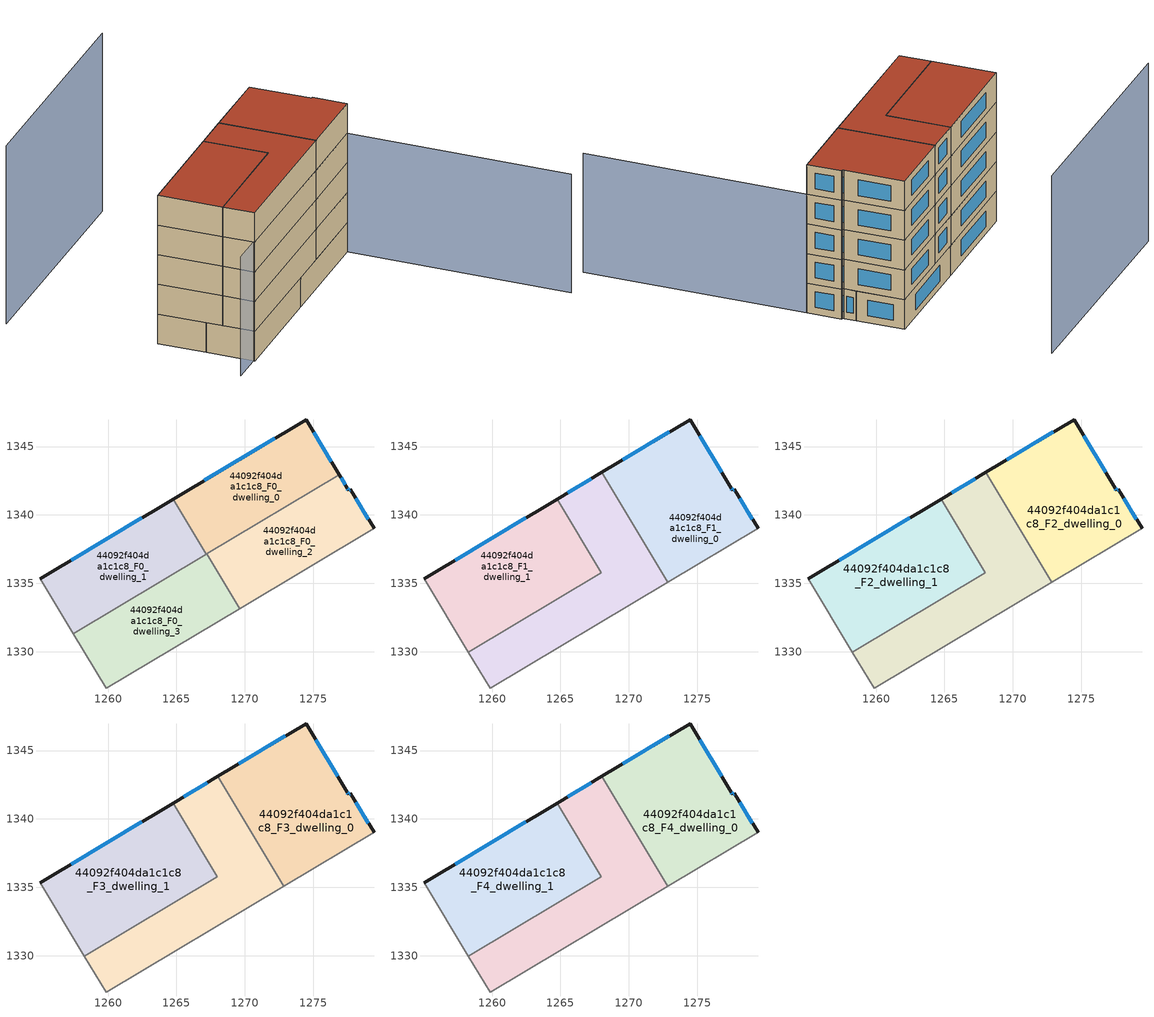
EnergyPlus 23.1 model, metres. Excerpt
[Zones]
44092f404da1c1c8_F0_dwelling_0
 floor ground (EU_floor_Construction): 1274.46,1346.97 1276.88,1342.95 1267.16,1337.13 1264.75,1341.16 z0
 wall outside (EU_wall_Construction): 1276.88,1342.95 1274.46,1346.97 1264.75,1341.16 z0:3
 wall to 44092f404da1c1c8_F0_dwelling_1 (EU_wall_Construction): 1264.75,1341.16 1267.16,1337.13 z0:3
 wall to 44092f404da1c1c8_F0_dwelling_2 (EU_wall_Construction): 1267.22,1337.17 1276.88,1342.95 z0:3
 wall to 44092f404da1c1c8_F0_dwelling_3 (EU_wall_Construction): 1267.16,1337.14 1267.22,1337.17 z0:3
 window (EU_Window_Construction): 1272.18,1345.61 1267.03,1342.53 / 1276.31,1343.89 1275.03,1346.03 z0.7:2.3
44092f404da1c1c8_F0_dwelling_1
 floor ground (EU_floor_Construction): 1264.75,1341.16 1267.16,1337.13 1257.45,1331.33 1255.03,1335.34 z0
 wall outside (EU_wall_Construction): 1264.75,1341.16 1255.03,1335.34 z0:3
 wall adiabatic (EU_wall_Construction): 1255.03,1335.34 1257.45,1331.33 z0:3
 wall to 44092f404da1c1c8_F0_dwelling_3 (EU_wall_Construction): 1257.45,1331.33 1267.16,1337.13 z0:3
 window (EU_Window_Construction): 1262.47,1339.8 1257.31,1336.71 z0.7:2.3
44092f404da1c1c8_F0_dwelling_2
 floor ground (EU_floor_Construction): 1277.7,1341.9 1279.43,1339.03 1269.62,1333.17 1267.22,1337.17 1276.88,1342.95 1277.48,1341.96 1277.57,1341.81 z0
 wall outside (EU_wall_Construction): 1279.43,1339.03 1277.7,1341.9 1277.57,1341.81 1277.48,1341.96 1276.88,1342.95 z0:3
 wall adiabatic (EU_wall_Construction): 1269.62,1333.17 1279.43,1339.03 z0:3
 wall to 44092f404da1c1c8_F0_dwelling_3 (EU_wall_Construction): 1267.22,1337.17 1269.62,1333.17 z0:3
 window (EU_Window_Construction): 1277.34,1342.19 1277.02,1342.72 / 1277.55,1341.85 1277.5,1341.92 / 1277.67,1341.88 1277.6,1341.83 / 1279.02,1339.7 1278.1,1341.22 z0.7:2.3
44092f404da1c1c8_F0_dwelling_3
 floor ground (EU_floor_Construction): 1267.22,1337.17 1269.62,1333.17 1259.86,1327.33 1257.45,1331.33 z0
 wall adiabatic (EU_wall_Construction): 1257.45,1331.33 1259.86,1327.33 1269.62,1333.17 z0:3
44092f404da1c1c8_F1_dwelling_0
 floor to 44092f404da1c1c8_F0_dwelling_0 (EU_floor_Construction): 1274.46,1346.97 1276.88,1342.95 1270.44,1339.1 1268.03,1343.12 z3
 floor to 44092f404da1c1c8_F0_dwelling_2 (EU_floor_Construction): 1277.7,1341.9 1279.43,1339.03 1272.84,1335.09 1270.44,1339.1 1276.88,1342.95 1277.48,1341.96 1277.57,1341.81 z3
 wall outside (EU_wall_Construction): 1279.43,1339.03 1277.7,1341.9 1277.57,1341.81 1277.48,1341.96 1274.46,1346.97 1268.03,1343.12 z3:6
 wall adiabatic (EU_wall_Construction): 1272.84,1335.09 1279.43,1339.03 z3:6
 wall to 44092f404da1c1c8_F1_dwelling_2 (EU_wall_Construction): 1268.03,1343.12 1272.84,1335.09 z3:6
 window (EU_Window_Construction): 1277.55,1341.85 1277.5,1341.92 / 1277.67,1341.88 1277.6,1341.83 / 1279.02,1339.7 1278.1,1341.22 / 1272.95,1346.07 1269.54,1344.03 / 1276.77,1343.13 1275.17,1345.79 z3.7:5.3
44092f404da1c1c8_F1_dwelling_1
 floor to 44092f404da1c1c8_F0_dwelling_1 (EU_floor_Construction): 1264.75,1341.16 1267.16,1337.13 1257.45,1331.33 1255.03,1335.34 z3
 floor to 44092f404da1c1c8_F0_dwelling_3 (EU_floor_Construction): 1267.17,1337.14 1267.97,1335.8 1258.26,1329.99 1257.45,1331.33 z3
 wall outside (EU_wall_Construction): 1264.76,1341.16 1255.03,1335.34 z3:6
 wall to 44092f404da1c1c8_F1_dwelling_2 (EU_wall_Construction): 1258.26,1329.99 1267.97,1335.8 1264.76,1341.16 z3:6
 wall adiabatic (EU_wall_Construction): 1255.03,1335.34 1258.26,1329.99 z3:6
 window (EU_Window_Construction): 1262.47,1339.8 1257.32,1336.71 z3.7:5.3
44092f404da1c1c8_F1_dwelling_2
 floor to 44092f404da1c1c8_F0_dwelling_2 (EU_floor_Construction): 1270.44,1339.1 1272.84,1335.09 1269.62,1333.17 1267.22,1337.17 z3
 floor to 44092f404da1c1c8_F0_dwelling_3 (EU_floor_Construction): 1267.97,1335.8 1267.17,1337.14 1267.22,1337.17 1269.62,1333.17 1259.86,1327.33 1258.26,1329.99 z3
 floor to 44092f404da1c1c8_F0_dwelling_0 (EU_floor_Construction): 1268.03,1343.12 1270.44,1339.1 1267.17,1337.14 1264.76,1341.16 z3
 wall outside (EU_wall_Construction): 1268.03,1343.12 1264.76,1341.16 z3:6
 wall adiabatic (EU_wall_Construction): 1258.26,1329.99 1259.86,1327.33 1272.84,1335.09 z3:6
 window (EU_Window_Construction): 1267.26,1342.66 1265.53,1341.62 z3.7:5.3
44092f404da1c1c8_F2_dwelling_0
 floor to 44092f404da1c1c8_F1_dwelling_0 (EU_floor_Construction): 1274.46,1346.97 1277.48,1341.96 1277.57,1341.81 1277.7,1341.9 1279.43,1339.03 1272.84,1335.09 1268.03,1343.12 z6
 wall outside (EU_wall_Construction): 1279.43,1339.03 1277.7,1341.9 1277.57,1341.81 1277.48,1341.96 1274.46,1346.97 1268.03,1343.12 z6:9
 wall adiabatic (EU_wall_Construction): 1272.84,1335.09 1279.43,1339.03 z6:9
 wall to 44092f404da1c1c8_F2_dwelling_2 (EU_wall_Construction): 1268.03,1343.12 1272.84,1335.09 z6:9
 window (EU_Window_Construction): 1277.55,1341.85 1277.5,1341.92 / 1277.67,1341.88 1277.6,1341.83 / 1279.02,1339.7 1278.1,1341.22 / 1272.95,1346.07 1269.54,1344.03 / 1276.77,1343.13 1275.17,1345.79 z6.7:8.3
44092f404da1c1c8_F2_dwelling_1
 floor to 44092f404da1c1c8_F1_dwelling_1 (EU_floor_Construction): 1264.76,1341.16 1267.97,1335.8 1258.26,1329.99 1255.03,1335.34 z6
 wall outside (EU_wall_Construction): 1264.76,1341.16 1255.03,1335.34 z6:9
 wall to 44092f404da1c1c8_F2_dwelling_2 (EU_wall_Construction): 1258.26,1329.99 1267.97,1335.8 1264.76,1341.16 z6:9
 wall adiabatic (EU_wall_Construction): 1255.03,1335.34 1258.26,1329.99 z6:9
 window (EU_Window_Construction): 1262.47,1339.8 1257.32,1336.71 z6.7:8.3
44092f404da1c1c8_F2_dwelling_2
 floor to 44092f404da1c1c8_F1_dwelling_2 (EU_floor_Construction): 1268.03,1343.12 1272.84,1335.09 1259.86,1327.33 1258.26,1329.99 1267.97,1335.8 1264.76,1341.16 z6
 wall outside (EU_wall_Construction): 1268.03,1343.12 1264.76,1341.16 z6:9
 wall adiabatic (EU_wall_Construction): 1258.26,1329.99 1259.86,1327.33 1272.84,1335.09 z6:9
 window (EU_Window_Construction): 1267.26,1342.66 1265.53,1341.62 z6.7:8.3
44092f404da1c1c8_F3_dwelling_0
 floor to 44092f404da1c1c8_F2_dwelling_0 (EU_floor_Construction): 1274.46,1346.97 1277.48,1341.96 1277.57,1341.81 1277.7,1341.9 1279.43,1339.03 1272.84,1335.09 1268.03,1343.12 z9
 wall outside (EU_wall_Construction): 1279.43,1339.03 1277.7,1341.9 1277.57,1341.81 1277.48,1341.96 1274.46,1346.97 1268.03,1343.12 z9:12
 wall adiabatic (EU_wall_Construction): 1272.84,1335.09 1279.43,1339.03 z9:12
 wall to 44092f404da1c1c8_F3_dwelling_2 (EU_wall_Construction): 1268.03,1343.12 1272.84,1335.09 z9:12
 window (EU_Window_Construction): 1277.55,1341.85 1277.5,1341.92 / 1277.67,1341.88 1277.6,1341.83 / 1279.02,1339.7 1278.1,1341.22 / 1272.95,1346.07 1269.54,1344.03 / 1276.77,1343.13 1275.17,1345.79 z9.7:11.3
44092f404da1c1c8_F3_dwelling_1
 floor to 44092f404da1c1c8_F2_dwelling_1 (EU_floor_Construction): 1264.76,1341.16 1267.97,1335.8 1258.26,1329.99 1255.03,1335.34 z9
 wall outside (EU_wall_Construction): 1264.76,1341.16 1255.03,1335.34 z9:12
 wall to 44092f404da1c1c8_F3_dwelling_2 (EU_wall_Construction): 1258.26,1329.99 1267.97,1335.8 1264.76,1341.16 z9:12
 wall adiabatic (EU_wall_Construction): 1255.03,1335.34 1258.26,1329.99 z9:12
 window (EU_Window_Construction): 1262.47,1339.8 1257.32,1336.71 z9.7:11.3
44092f404da1c1c8_F3_dwelling_2
 floor to 44092f404da1c1c8_F2_dwelling_2 (EU_floor_Construction): 1268.03,1343.12 1272.84,1335.09 1259.86,1327.33 1258.26,1329.99 1267.97,1335.8 1264.76,1341.16 z9
 wall outside (EU_wall_Construction): 1268.03,1343.12 1264.76,1341.16 z9:12
 wall adiabatic (EU_wall_Construction): 1258.26,1329.99 1259.86,1327.33 1272.84,1335.09 z9:12
 window (EU_Window_Construction): 1267.26,1342.66 1265.53,1341.62 z9.7:11.3
44092f404da1c1c8_F4_dwelling_0
 floor to 44092f404da1c1c8_F3_dwelling_0 (EU_floor_Construction): 1274.46,1346.97 1277.48,1341.96 1277.57,1341.81 1277.7,1341.9 1279.43,1339.03 1272.84,1335.09 1268.03,1343.12 z12
 wall outside (EU_wall_Construction): 1279.43,1339.03 1277.7,1341.9 1277.57,1341.81 1277.48,1341.96 1274.46,1346.97 1268.03,1343.12 z12:15
 wall adiabatic (EU_wall_Construction): 1272.84,1335.09 1279.43,1339.03 z12:15
 wall to 44092f404da1c1c8_F4_dwelling_2 (EU_wall_Construction): 1268.03,1343.12 1272.84,1335.09 z12:15
 window (EU_Window_Construction): 1277.55,1341.85 1277.5,1341.92 / 1277.67,1341.88 1277.6,1341.83 / 1279.02,1339.7 1278.1,1341.22 / 1272.95,1346.07 1269.54,1344.03 / 1276.77,1343.13 1275.17,1345.79 z12.7:14.3
 roof outside (EU_roof_Construction): 1279.43,1339.03 1277.7,1341.9 1277.57,1341.81 1277.48,1341.96 1274.46,1346.97 1268.03,1343.12 1272.84,1335.09 z15
44092f404da1c1c8_F4_dwelling_1
 floor to 44092f404da1c1c8_F3_dwelling_1 (EU_floor_Construction): 1264.76,1341.16 1267.97,1335.8 1258.26,1329.99 1255.03,1335.34 z12
 wall outside (EU_wall_Construction): 1264.76,1341.16 1255.03,1335.34 z12:15
 wall to 44092f404da1c1c8_F4_dwelling_2 (EU_wall_Construction): 1258.26,1329.99 1267.97,1335.8 1264.76,1341.16 z12:15
 wall adiabatic (EU_wall_Construction): 1255.03,1335.34 1258.26,1329.99 z12:15
 window (EU_Window_Construction): 1262.47,1339.8 1257.32,1336.71 z12.7:14.3
 roof outside (EU_roof_Construction): 1267.97,1335.8 1264.76,1341.16 1255.03,1335.34 1258.26,1329.99 z15
44092f404da1c1c8_F4_dwelling_2
 floor to 44092f404da1c1c8_F3_dwelling_2 (EU_floor_Construction): 1268.03,1343.12 1272.84,1335.09 1259.86,1327.33 1258.26,1329.99 1267.97,1335.8 1264.76,1341.16 z12
 wall outside (EU_wall_Construction): 1268.03,1343.12 1264.76,1341.16 z12:15
 wall adiabatic (EU_wall_Construction): 1258.26,1329.99 1259.86,1327.33 1272.84,1335.09 z12:15
 window (EU_Window_Construction): 1267.26,1342.66 1265.53,1341.62 z12.7:14.3
 roof outside (EU_roof_Construction): 1272.84,1335.09 1268.03,1343.12 1264.76,1341.16 1267.97,1335.8 1258.26,1329.99 1259.86,1327.33 z15
shading: 1257.12,1325.86 1279.43,1339.03 / 1279.43,1339.03 1290.42,1320.41 z0:12; 1266.91,1358.77 1246.67,1346.77 z0:18
[Building]
EU S2 Campaign: North Axis=0; Terrain=City; Solar Distribution=FullExterior
[Site:Location]
Budapest.Ferenc.Liszt.Intl.AP: Latitude=47.437; Longitude=19.256; Time Zone=1; Elevation=185
[SizingPeriod:WeatherFileDays]
AnnualSizingPeriod: Begin Month=1; Begin Day of Month=1; End Month=12; End Day of Month=31; Day of Week for Start Day=Monday; Use Weather File Daylight Saving Period=No; Use Weather File Rain and Snow Indicators=No
[MATERIAL]
EU_InternalMass_Material: Roughness=MediumRough; Thickness=0.1; Conductivity=1; Density=1800; Specific Heat=900; Thermal Absorptance=0.9; Solar Absorptance=0.7; Visible Absorptance=0.7
[MATERIAL:NOMASS] Roughness=MediumRough; Thermal Absorptance=0.9; Solar Absorptance=0.7; Visible Absorptance=0.7
Name | Thermal Resistance
EU_wall_NoMass | 0.832559
EU_roof_NoMass | 1.39638
EU_floor_NoMass | 0.872794
[WINDOWMATERIAL:SIMPLEGLAZINGSYSTEM]
EU_Window_SimpleGlazing: UFactor=2.79869; Solar Heat Gain Coefficient=0.75; Visible Transmittance=0.75
[CONSTRUCTION]
EU_wall_Construction: EU_wall_NoMass
EU_roof_Construction: EU_roof_NoMass
EU_floor_Construction: EU_floor_NoMass
EU_Window_Construction: EU_Window_SimpleGlazing
EU_InternalMass_Construction: EU_InternalMass_Material
[ZONE] Type=1; Multiplier=1; Ceiling Height=autocalculate; Floor Area=autocalculate; Part of Total Floor Area=Yes
Name | Volume
44092f404da1c1c8_F0_dwelling_0 | 159.345
44092f404da1c1c8_F1_dwelling_0; 44092f404da1c1c8_F2_dwelling_0; 44092f404da1c1c8_F3_dwelling_0; 44092f404da1c1c8_F4_dwelling_0 | 212.469
44092f404da1c1c8_F0_dwelling_1 | 159.351
44092f404da1c1c8_F1_dwelling_1; 44092f404da1c1c8_F2_dwelling_1; 44092f404da1c1c8_F3_dwelling_1; 44092f404da1c1c8_F4_dwelling_1 | 212.453
44092f404da1c1c8_F0_dwelling_2 | 159.346
44092f404da1c1c8_F1_dwelling_2; 44092f404da1c1c8_F2_dwelling_2; 44092f404da1c1c8_F3_dwelling_2; 44092f404da1c1c8_F4_dwelling_2 | 212.45
44092f404da1c1c8_F0_dwelling_3 | 159.328
[INTERNALMASS] Construction=EU_InternalMass_Construction
Name | Zone or ZoneList | Surface Area
44092f404da1c1c8_F0_dwelling_0_EU_InternalMass | 44092f404da1c1c8_F0_dwelling_0 | 53.1143
44092f404da1c1c8_F0_dwelling_1_EU_InternalMass | 44092f404da1c1c8_F0_dwelling_1 | 53.1169
44092f404da1c1c8_F0_dwelling_2_EU_InternalMass | 44092f404da1c1c8_F0_dwelling_2 | 53.1158
44092f404da1c1c8_F0_dwelling_3_EU_InternalMass | 44092f404da1c1c8_F0_dwelling_3 | 53.1094
44092f404da1c1c8_F1_dwelling_0_EU_InternalMass | 44092f404da1c1c8_F1_dwelling_0 | 70.823
44092f404da1c1c8_F1_dwelling_1_EU_InternalMass | 44092f404da1c1c8_F1_dwelling_1 | 70.8176
44092f404da1c1c8_F1_dwelling_2_EU_InternalMass | 44092f404da1c1c8_F1_dwelling_2 | 70.8164
44092f404da1c1c8_F2_dwelling_0_EU_InternalMass | 44092f404da1c1c8_F2_dwelling_0 | 70.823
44092f404da1c1c8_F2_dwelling_1_EU_InternalMass | 44092f404da1c1c8_F2_dwelling_1 | 70.8176
44092f404da1c1c8_F2_dwelling_2_EU_InternalMass | 44092f404da1c1c8_F2_dwelling_2 | 70.8164
44092f404da1c1c8_F3_dwelling_0_EU_InternalMass | 44092f404da1c1c8_F3_dwelling_0 | 70.823
44092f404da1c1c8_F3_dwelling_1_EU_InternalMass | 44092f404da1c1c8_F3_dwelling_1 | 70.8176
44092f404da1c1c8_F3_dwelling_2_EU_InternalMass | 44092f404da1c1c8_F3_dwelling_2 | 70.8164
44092f404da1c1c8_F4_dwelling_0_EU_InternalMass | 44092f404da1c1c8_F4_dwelling_0 | 70.823
44092f404da1c1c8_F4_dwelling_1_EU_InternalMass | 44092f404da1c1c8_F4_dwelling_1 | 70.8176
44092f404da1c1c8_F4_dwelling_2_EU_InternalMass | 44092f404da1c1c8_F4_dwelling_2 | 70.8164
[OTHEREQUIPMENT] Fuel Type=Electricity; Design Level Calculation Method=Watts/Area; Power per Zone Floor Area=1; Fraction Latent=0; Fraction Radiant=0; Fraction Lost=0; Carbon Dioxide Generation Rate=0; EndUse Subcategory=EU_Step8_InternalGains
Name | Zone or ZoneList or Space or SpaceList | Schedule
EU_Step8_InternalGain_44092f404da1c1c8_F0_dwelling_0_f000 | 44092f404da1c1c8_F0_dwelling_0 | EU_Step8_GainSchedule_44092f404da1c1c8_F0_dwelling_0_f000
EU_Step8_InternalGain_44092f404da1c1c8_F0_dwelling_1_f000 | 44092f404da1c1c8_F0_dwelling_1 | EU_Step8_GainSchedule_44092f404da1c1c8_F0_dwelling_1_f000
EU_Step8_InternalGain_44092f404da1c1c8_F0_dwelling_2_f000 | 44092f404da1c1c8_F0_dwelling_2 | EU_Step8_GainSchedule_44092f404da1c1c8_F0_dwelling_2_f000
EU_Step8_InternalGain_44092f404da1c1c8_F0_dwelling_3_f000 | 44092f404da1c1c8_F0_dwelling_3 | EU_Step8_GainSchedule_44092f404da1c1c8_F0_dwelling_3_f000
EU_Step8_InternalGain_44092f404da1c1c8_F1_dwelling_0_f000 | 44092f404da1c1c8_F1_dwelling_0 | EU_Step8_GainSchedule_44092f404da1c1c8_F1_dwelling_0_f000
EU_Step8_InternalGain_44092f404da1c1c8_F1_dwelling_1_f000 | 44092f404da1c1c8_F1_dwelling_1 | EU_Step8_GainSchedule_44092f404da1c1c8_F1_dwelling_1_f000
EU_Step8_InternalGain_44092f404da1c1c8_F1_dwelling_2_f000 | 44092f404da1c1c8_F1_dwelling_2 | EU_Step8_GainSchedule_44092f404da1c1c8_F1_dwelling_2_f000
EU_Step8_InternalGain_44092f404da1c1c8_F2_dwelling_0_f000 | 44092f404da1c1c8_F2_dwelling_0 | EU_Step8_GainSchedule_44092f404da1c1c8_F2_dwelling_0_f000
EU_Step8_InternalGain_44092f404da1c1c8_F2_dwelling_1_f000 | 44092f404da1c1c8_F2_dwelling_1 | EU_Step8_GainSchedule_44092f404da1c1c8_F2_dwelling_1_f000
EU_Step8_InternalGain_44092f404da1c1c8_F2_dwelling_2_f000 | 44092f404da1c1c8_F2_dwelling_2 | EU_Step8_GainSchedule_44092f404da1c1c8_F2_dwelling_2_f000
EU_Step8_InternalGain_44092f404da1c1c8_F3_dwelling_0_f000 | 44092f404da1c1c8_F3_dwelling_0 | EU_Step8_GainSchedule_44092f404da1c1c8_F3_dwelling_0_f000
EU_Step8_InternalGain_44092f404da1c1c8_F3_dwelling_1_f000 | 44092f404da1c1c8_F3_dwelling_1 | EU_Step8_GainSchedule_44092f404da1c1c8_F3_dwelling_1_f000
EU_Step8_InternalGain_44092f404da1c1c8_F3_dwelling_2_f000 | 44092f404da1c1c8_F3_dwelling_2 | EU_Step8_GainSchedule_44092f404da1c1c8_F3_dwelling_2_f000
EU_Step8_InternalGain_44092f404da1c1c8_F4_dwelling_0_f000 | 44092f404da1c1c8_F4_dwelling_0 | EU_Step8_GainSchedule_44092f404da1c1c8_F4_dwelling_0_f000
EU_Step8_InternalGain_44092f404da1c1c8_F4_dwelling_1_f000 | 44092f404da1c1c8_F4_dwelling_1 | EU_Step8_GainSchedule_44092f404da1c1c8_F4_dwelling_1_f000
EU_Step8_InternalGain_44092f404da1c1c8_F4_dwelling_2_f000 | 44092f404da1c1c8_F4_dwelling_2 | EU_Step8_GainSchedule_44092f404da1c1c8_F4_dwelling_2_f000
[ZONEVENTILATION:DESIGNFLOWRATE] Schedule=EU_AlwaysOn; Design Flow Rate Calculation Method=AirChanges/Hour; Air Changes per Hour=0.475469; Ventilation Type=Natural; Fan Pressure Rise=0; Fan Total Efficiency=1; Constant Term Coefficient=1; Temperature Term Coefficient=0; Velocity Term Coefficient=0; Velocity Squared Term Coefficient=0; Minimum Indoor Temperature=-100; Maximum Indoor Temperature=100; Delta Temperature=-100; Minimum Outdoor Temperature=-100; Maximum Outdoor Temperature=100; Maximum Wind Speed=40
Name | Zone or ZoneList or Space or SpaceList
EU_ConstantAir_44092f404da1c1c8_F0_dwelling_0 | 44092f404da1c1c8_F0_dwelling_0
EU_ConstantAir_44092f404da1c1c8_F0_dwelling_1 | 44092f404da1c1c8_F0_dwelling_1
EU_ConstantAir_44092f404da1c1c8_F0_dwelling_2 | 44092f404da1c1c8_F0_dwelling_2
EU_ConstantAir_44092f404da1c1c8_F0_dwelling_3 | 44092f404da1c1c8_F0_dwelling_3
EU_ConstantAir_44092f404da1c1c8_F1_dwelling_0 | 44092f404da1c1c8_F1_dwelling_0
EU_ConstantAir_44092f404da1c1c8_F1_dwelling_1 | 44092f404da1c1c8_F1_dwelling_1
EU_ConstantAir_44092f404da1c1c8_F1_dwelling_2 | 44092f404da1c1c8_F1_dwelling_2
EU_ConstantAir_44092f404da1c1c8_F2_dwelling_0 | 44092f404da1c1c8_F2_dwelling_0
EU_ConstantAir_44092f404da1c1c8_F2_dwelling_1 | 44092f404da1c1c8_F2_dwelling_1
EU_ConstantAir_44092f404da1c1c8_F2_dwelling_2 | 44092f404da1c1c8_F2_dwelling_2
EU_ConstantAir_44092f404da1c1c8_F3_dwelling_0 | 44092f404da1c1c8_F3_dwelling_0
EU_ConstantAir_44092f404da1c1c8_F3_dwelling_1 | 44092f404da1c1c8_F3_dwelling_1
EU_ConstantAir_44092f404da1c1c8_F3_dwelling_2 | 44092f404da1c1c8_F3_dwelling_2
EU_ConstantAir_44092f404da1c1c8_F4_dwelling_0 | 44092f404da1c1c8_F4_dwelling_0
EU_ConstantAir_44092f404da1c1c8_F4_dwelling_1 | 44092f404da1c1c8_F4_dwelling_1
EU_ConstantAir_44092f404da1c1c8_F4_dwelling_2 | 44092f404da1c1c8_F4_dwelling_2
[HVACTEMPLATE:THERMOSTAT] Constant Heating Setpoint=20; Constant Cooling Setpoint=50
EU_HeatOnly_44092f404da1c1c8_F0_dwelling_0; EU_HeatOnly_44092f404da1c1c8_F0_dwelling_1; EU_HeatOnly_44092f404da1c1c8_F0_dwelling_2; EU_HeatOnly_44092f404da1c1c8_F0_dwelling_3; EU_HeatOnly_44092f404da1c1c8_F1_dwelling_0; EU_HeatOnly_44092f404da1c1c8_F1_dwelling_1; EU_HeatOnly_44092f404da1c1c8_F1_dwelling_2; EU_HeatOnly_44092f404da1c1c8_F2_dwelling_0; EU_HeatOnly_44092f404da1c1c8_F2_dwelling_1; EU_HeatOnly_44092f404da1c1c8_F2_dwelling_2; EU_HeatOnly_44092f404da1c1c8_F3_dwelling_0; EU_HeatOnly_44092f404da1c1c8_F3_dwelling_1; EU_HeatOnly_44092f404da1c1c8_F3_dwelling_2; EU_HeatOnly_44092f404da1c1c8_F4_dwelling_0; EU_HeatOnly_44092f404da1c1c8_F4_dwelling_1; EU_HeatOnly_44092f404da1c1c8_F4_dwelling_2
[HVACTEMPLATE:ZONE:IDEALLOADSAIRSYSTEM] System Availability Schedule=EU_AlwaysOn; Maximum Heating Supply Air Temperature=50; Minimum Cooling Supply Air Temperature=13; Maximum Heating Supply Air Humidity Ratio=0.0156; Minimum Cooling Supply Air Humidity Ratio=0.0077; Heating Limit=NoLimit; Cooling Limit=NoLimit; Heating Availability Schedule=EU_AlwaysOn; Cooling Availability Schedule=EU_CoolingOff; Dehumidification Control Type=ConstantSensibleHeatRatio; Cooling Sensible Heat Ratio=0.7; Dehumidification Setpoint=60; Humidification Control Type=None; Humidification Setpoint=30; Outdoor Air Method=None; Outdoor Air Flow Rate per Person=0.00944; Outdoor Air Flow Rate per Zone Floor Area=0; Outdoor Air Flow Rate per Zone=0; Demand Controlled Ventilation Type=None; Outdoor Air Economizer Type=NoEconomizer; Heat Recovery Type=None; Sensible Heat Recovery Effectiveness=0.7; Latent Heat Recovery Effectiveness=0.65
Name | Template Thermostat
44092f404da1c1c8_F0_dwelling_0 | EU_HeatOnly_44092f404da1c1c8_F0_dwelling_0
44092f404da1c1c8_F0_dwelling_1 | EU_HeatOnly_44092f404da1c1c8_F0_dwelling_1
44092f404da1c1c8_F0_dwelling_2 | EU_HeatOnly_44092f404da1c1c8_F0_dwelling_2
44092f404da1c1c8_F0_dwelling_3 | EU_HeatOnly_44092f404da1c1c8_F0_dwelling_3
44092f404da1c1c8_F1_dwelling_0 | EU_HeatOnly_44092f404da1c1c8_F1_dwelling_0
44092f404da1c1c8_F1_dwelling_1 | EU_HeatOnly_44092f404da1c1c8_F1_dwelling_1
44092f404da1c1c8_F1_dwelling_2 | EU_HeatOnly_44092f404da1c1c8_F1_dwelling_2
44092f404da1c1c8_F2_dwelling_0 | EU_HeatOnly_44092f404da1c1c8_F2_dwelling_0
44092f404da1c1c8_F2_dwelling_1 | EU_HeatOnly_44092f404da1c1c8_F2_dwelling_1
44092f404da1c1c8_F2_dwelling_2 | EU_HeatOnly_44092f404da1c1c8_F2_dwelling_2
44092f404da1c1c8_F3_dwelling_0 | EU_HeatOnly_44092f404da1c1c8_F3_dwelling_0
44092f404da1c1c8_F3_dwelling_1 | EU_HeatOnly_44092f404da1c1c8_F3_dwelling_1
44092f404da1c1c8_F3_dwelling_2 | EU_HeatOnly_44092f404da1c1c8_F3_dwelling_2
44092f404da1c1c8_F4_dwelling_0 | EU_HeatOnly_44092f404da1c1c8_F4_dwelling_0
44092f404da1c1c8_F4_dwelling_1 | EU_HeatOnly_44092f404da1c1c8_F4_dwelling_1
44092f404da1c1c8_F4_dwelling_2 | EU_HeatOnly_44092f404da1c1c8_F4_dwelling_2
[SIZING:ZONE] Zone Cooling Design Supply Air Temperature Input Method=SupplyAirTemperature; Zone Cooling Design Supply Air Temperature=13; Zone Heating Design Supply Air Temperature Input Method=SupplyAirTemperature; Zone Heating Design Supply Air Temperature=50; Zone Cooling Design Supply Air Humidity Ratio=0.008; Zone Heating Design Supply Air Humidity Ratio=0.008; Cooling Design Air Flow Method=DesignDay; Cooling Design Air Flow Rate=0; Cooling Minimum Air Flow per Zone Floor Area=0.000762; Cooling Minimum Air Flow=0; Cooling Minimum Air Flow Fraction=0.2; Heating Design Air Flow Method=DesignDay; Heating Design Air Flow Rate=0; Heating Maximum Air Flow per Zone Floor Area=0.002032; Heating Maximum Air Flow=0.141576; Heating Maximum Air Flow Fraction=0.3; Account for Dedicated Outdoor Air System=No; Dedicated Outdoor Air System Control Strategy=NeutralSupplyAir; Dedicated Outdoor Air Low Setpoint Temperature for Design=autosize; Dedicated Outdoor Air High Setpoint Temperature for Design=autosize; Zone Load Sizing Method=Sensible Load Only No Latent Load; Zone Latent Cooling Design Supply Air Humidity Ratio Input Method=HumidityRatioDifference; Zone Cooling Design Supply Air Humidity Ratio Difference=0.005; Zone Latent Heating Design Supply Air Humidity Ratio Input Method=HumidityRatioDifference; Zone Humidification Design Supply Air Humidity Ratio Difference=0.005
44092f404da1c1c8_F0_dwelling_0; 44092f404da1c1c8_F0_dwelling_1; 44092f404da1c1c8_F0_dwelling_2; 44092f404da1c1c8_F0_dwelling_3; 44092f404da1c1c8_F1_dwelling_0; 44092f404da1c1c8_F1_dwelling_1; 44092f404da1c1c8_F1_dwelling_2; 44092f404da1c1c8_F2_dwelling_0; 44092f404da1c1c8_F2_dwelling_1; 44092f404da1c1c8_F2_dwelling_2; 44092f404da1c1c8_F3_dwelling_0; 44092f404da1c1c8_F3_dwelling_1; 44092f404da1c1c8_F3_dwelling_2; 44092f404da1c1c8_F4_dwelling_0; 44092f404da1c1c8_F4_dwelling_1; 44092f404da1c1c8_F4_dwelling_2
[SCHEDULE:CONSTANT]
Name | Hourly Value
EU_AlwaysOn | 1
EU_CoolingOff | 0
[SCHEDULE:FILE] Column Number=1; Rows to Skip at Top=0; Number of Hours of Data=8760; Column Separator=Comma; Interpolate to Timestep=No; Minutes per Item=60; Adjust Schedule for Daylight Savings=Yes
Name | File
EU_Step8_GainSchedule_44092f404da1c1c8_F0_dwelling_0_f000 | ../../schedules/44092f404da1c1c8/44092f404da1c1c8_F0_dwelling_0_f000_gain.csv
EU_Step8_GainSchedule_44092f404da1c1c8_F0_dwelling_1_f000 | ../../schedules/44092f404da1c1c8/44092f404da1c1c8_F0_dwelling_1_f000_gain.csv
EU_Step8_GainSchedule_44092f404da1c1c8_F0_dwelling_2_f000 | ../../schedules/44092f404da1c1c8/44092f404da1c1c8_F0_dwelling_2_f000_gain.csv
EU_Step8_GainSchedule_44092f404da1c1c8_F0_dwelling_3_f000 | ../../schedules/44092f404da1c1c8/44092f404da1c1c8_F0_dwelling_3_f000_gain.csv
EU_Step8_GainSchedule_44092f404da1c1c8_F1_dwelling_0_f000 | ../../schedules/44092f404da1c1c8/44092f404da1c1c8_F1_dwelling_0_f000_gain.csv
EU_Step8_GainSchedule_44092f404da1c1c8_F1_dwelling_1_f000 | ../../schedules/44092f404da1c1c8/44092f404da1c1c8_F1_dwelling_1_f000_gain.csv
EU_Step8_GainSchedule_44092f404da1c1c8_F1_dwelling_2_f000 | ../../schedules/44092f404da1c1c8/44092f404da1c1c8_F1_dwelling_2_f000_gain.csv
EU_Step8_GainSchedule_44092f404da1c1c8_F2_dwelling_0_f000 | ../../schedules/44092f404da1c1c8/44092f404da1c1c8_F2_dwelling_0_f000_gain.csv
EU_Step8_GainSchedule_44092f404da1c1c8_F2_dwelling_1_f000 | ../../schedules/44092f404da1c1c8/44092f404da1c1c8_F2_dwelling_1_f000_gain.csv
EU_Step8_GainSchedule_44092f404da1c1c8_F2_dwelling_2_f000 | ../../schedules/44092f404da1c1c8/44092f404da1c1c8_F2_dwelling_2_f000_gain.csv
EU_Step8_GainSchedule_44092f404da1c1c8_F3_dwelling_0_f000 | ../../schedules/44092f404da1c1c8/44092f404da1c1c8_F3_dwelling_0_f000_gain.csv
EU_Step8_GainSchedule_44092f404da1c1c8_F3_dwelling_1_f000 | ../../schedules/44092f404da1c1c8/44092f404da1c1c8_F3_dwelling_1_f000_gain.csv
EU_Step8_GainSchedule_44092f404da1c1c8_F3_dwelling_2_f000 | ../../schedules/44092f404da1c1c8/44092f404da1c1c8_F3_dwelling_2_f000_gain.csv
EU_Step8_GainSchedule_44092f404da1c1c8_F4_dwelling_0_f000 | ../../schedules/44092f404da1c1c8/44092f404da1c1c8_F4_dwelling_0_f000_gain.csv
EU_Step8_GainSchedule_44092f404da1c1c8_F4_dwelling_1_f000 | ../../schedules/44092f404da1c1c8/44092f404da1c1c8_F4_dwelling_1_f000_gain.csv
EU_Step8_GainSchedule_44092f404da1c1c8_F4_dwelling_2_f000 | ../../schedules/44092f404da1c1c8/44092f404da1c1c8_F4_dwelling_2_f000_gain.csv
